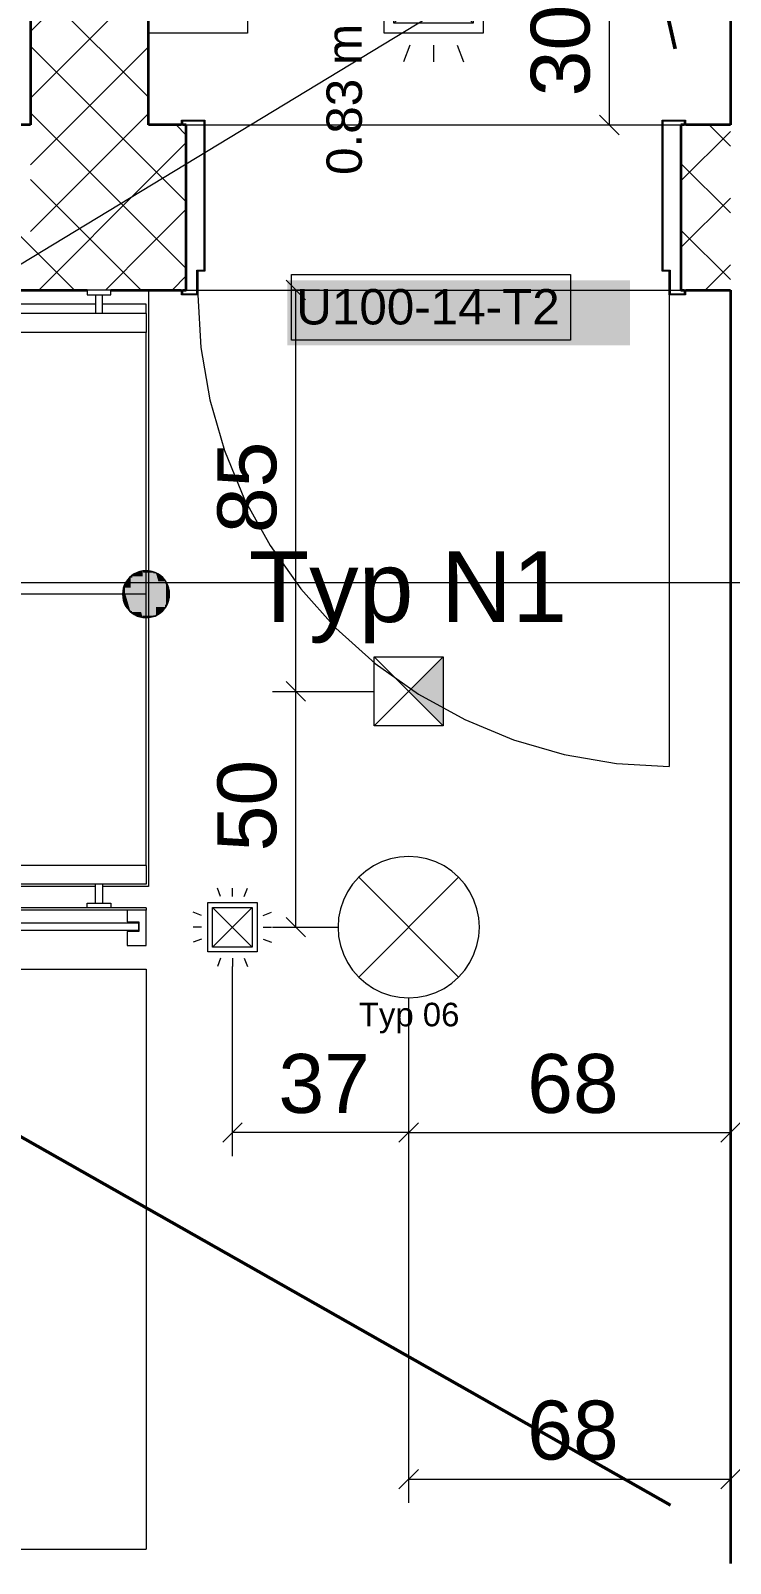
# Model space of a CAD drawing. Extents: x -1132 to 613, y -179 to 712.
# Drawn here: x -422.8 to -393.1, y 96.5 to 161.5 of the extents above; entities that cross this region are included whole.
import ezdxf
from ezdxf.lldxf.tags import DXFTag

# ---------------------------------------------------------------- set-up
doc = ezdxf.new("R2010")
doc.units = 0
doc.layers.get('0').update_dxf_attribs({"lineweight": 13})
for name, color, linetype, lineweight in [('A-DETL-GENF-HDLN', 7, '_Verdeckte Linien_', 9), ('A-DOOR-____-IDEN', 7, 'Continuous', 5), ('A-DOOR-____-OTLN', 7, 'Continuous', 9), ('A-DOOR-FRAM-MCUT', 7, 'Continuous', 9), ('A-DOOR-OPNG-OTLN', 7, 'Continuous', 9), ('A-FLOR-____-OTLN', 7, 'Continuous', 9), ('A-FLOR-HRAL-MCUT', 7, 'Continuous', 9), ('A-FLOR-HRAL-OTLN', 7, 'Continuous', 9), ('A-WALL-____-MCUT', 7, 'Continuous', 35), ('A-WALL-____-PATT', 7, 'Continuous', 35), ('S-GRID-____-OTLN', 7, 'Continuous', 5), ('S-STRS-____-MBND', 7, '_Strichpunkt - Fein', 9), ('S-STRS-____-OTLN', 7, 'Continuous', 9)]:
    doc.layers.add(name, color=color, linetype=linetype, lineweight=lineweight)
for name, color, linetype, lineweight, true_color in [('EL01_VVV_Mass', 7, 'Continuous', 13, 0xb2b200), ('EL01_WAN_Brandmeldeanlagen', 7, 'Continuous', 13, 0xff8000), ('EL01_WAN_BUS-KNX', 7, 'Continuous', 13, 0xcc0099), ('EL01_WAN_Kraft', 1, 'Continuous', 13, 0xff0000), ('EL01_WAN_Leuchten', 7, 'Continuous', 13, 0x0080ff), ('EL01_WAN_Leuchtentyp', 7, 'Continuous', 13, 0x0099ff), ('EL01_WAN_Licht', 7, 'Continuous', 13, 0x0080ff), ('EL01_WAN_Notbeleuchtungen', 7, 'Continuous', 13, 0x009900), ('EL01_WAN_Notbeleuchtungentyp', 7, 'Continuous', 13, 0x009900), ('X_Geometrie', 3, 'Continuous', 50, 0x00ff00)]:
    doc.layers.add(name, color=color, linetype=linetype, lineweight=lineweight, true_color=true_color)
doc.styles.get("Standard").update_dxf_attribs({"font": 'arial.ttf'})
tags = doc.linetypes.add('_Rasterlinie_', pattern=[0.375, 0.2, -0.05, 0.075, -0.05]).pattern_tags.tags
tags[10:11] = [DXFTag(74, 4), DXFTag(75, 0), DXFTag(340, '0'), DXFTag(46, 1.0), DXFTag(50, 0.0), DXFTag(44, 0.0), DXFTag(45, 0.0)]
tags[8:9] = [DXFTag(74, 4), DXFTag(75, 0), DXFTag(340, '0'), DXFTag(46, 1.0), DXFTag(50, 0.0), DXFTag(44, 0.0), DXFTag(45, 0.0)]
tags[6:7] = [DXFTag(74, 4), DXFTag(75, 0), DXFTag(340, '0'), DXFTag(46, 1.0), DXFTag(50, 0.0), DXFTag(44, 0.0), DXFTag(45, 0.0)]
tags[4:5] = [DXFTag(74, 4), DXFTag(75, 0), DXFTag(340, '0'), DXFTag(46, 1.0), DXFTag(50, 0.0), DXFTag(44, 0.0), DXFTag(45, 0.0)]
tags = doc.linetypes.add('_Strichpunkt - Fein', pattern=[0.2, 0.1, -0.05, 0, -0.05]).pattern_tags.tags
tags[10:11] = [DXFTag(74, 4), DXFTag(75, 0), DXFTag(340, '0'), DXFTag(46, 1.0), DXFTag(50, 0.0), DXFTag(44, 0.0), DXFTag(45, 0.0)]
tags[8:9] = [DXFTag(74, 4), DXFTag(75, 0), DXFTag(340, '0'), DXFTag(46, 1.0), DXFTag(50, 0.0), DXFTag(44, 0.0), DXFTag(45, 0.0)]
tags[6:7] = [DXFTag(74, 4), DXFTag(75, 0), DXFTag(340, '0'), DXFTag(46, 1.0), DXFTag(50, 0.0), DXFTag(44, 0.0), DXFTag(45, 0.0)]
tags[4:5] = [DXFTag(74, 4), DXFTag(75, 0), DXFTag(340, '0'), DXFTag(46, 1.0), DXFTag(50, 0.0), DXFTag(44, 0.0), DXFTag(45, 0.0)]
tags = doc.linetypes.add('_Verdeckte Linien_', pattern=[0.15, 0.1, -0.05]).pattern_tags.tags
tags[6:7] = [DXFTag(74, 4), DXFTag(75, 0), DXFTag(340, '0'), DXFTag(46, 1.0), DXFTag(50, 0.0), DXFTag(44, 0.0), DXFTag(45, 0.0)]
tags[4:5] = [DXFTag(74, 4), DXFTag(75, 0), DXFTag(340, '0'), DXFTag(46, 1.0), DXFTag(50, 0.0), DXFTag(44, 0.0), DXFTag(45, 0.0)]
tags = doc.linetypes.add('Grundrissdarstellung Sturz', pattern=[0.25, 0.15, -0.05, 0, -0.05]).pattern_tags.tags
tags[10:11] = [DXFTag(74, 4), DXFTag(75, 0), DXFTag(340, '0'), DXFTag(46, 1.0), DXFTag(50, 0.0), DXFTag(44, 0.0), DXFTag(45, 0.0)]
tags[8:9] = [DXFTag(74, 4), DXFTag(75, 0), DXFTag(340, '0'), DXFTag(46, 1.0), DXFTag(50, 0.0), DXFTag(44, 0.0), DXFTag(45, 0.0)]
tags[6:7] = [DXFTag(74, 4), DXFTag(75, 0), DXFTag(340, '0'), DXFTag(46, 1.0), DXFTag(50, 0.0), DXFTag(44, 0.0), DXFTag(45, 0.0)]
tags[4:5] = [DXFTag(74, 4), DXFTag(75, 0), DXFTag(340, '0'), DXFTag(46, 1.0), DXFTag(50, 0.0), DXFTag(44, 0.0), DXFTag(45, 0.0)]

# ---------------------------------------------------------------- blocks, each defined once
blk = doc.blocks.new('Referenz-A0UNPDE96I', base_point=(-1115.886, -117.372))
at = {"layer": 'A-DETL-GENF-HDLN', "color": 0, "linetype": '_Verdeckte Linien_', "ltscale": 0.13}
blk.add_line((-365.615, 186.478), (-735.315, -37.522), dxfattribs=at)
at = {"layer": 'A-DOOR-____-IDEN', "color": 0, "linetype": 'Continuous', "ltscale": 0.13}
for p, q in [((-411.74, 151.138), (-399.9, 151.138)), ((-411.74, 148.358), (-411.74, 151.138)), ((-399.9, 151.138), (-399.9, 148.358)), ((-399.9, 148.358), (-411.74, 148.358))]:
    blk.add_line(p, q, dxfattribs=at)
at = {"layer": 'A-DOOR-____-IDEN', "color": 7, "linetype": 'Continuous', "ltscale": 0.13, "true_color": 0xffffff}
for points in [[(-411.915, 148.135), (-397.376, 148.135), (-411.915, 150.894)], [(-397.376, 148.135), (-411.915, 150.894), (-397.376, 150.894)]]:
    blk.add_solid(points, dxfattribs=at)
at = {"layer": 'A-DOOR-____-OTLN', "color": 0, "linetype": 'Grundrissdarstellung Sturz', "ltscale": 0.13}
for p, q in [((-416.215, 157.478), (-395.215, 157.478)), ((-416.215, 150.478), (-395.215, 150.478))]:
    blk.add_line(p, q, dxfattribs=at)
at = {"layer": 'A-DOOR-FRAM-MCUT', "color": 0, "linetype": 'Continuous', "ltscale": 0.13}
for p, q in [((-416.415, 157.678), (-415.415, 157.678)), ((-416.415, 157.478), (-416.415, 157.678)), ((-416.375, 157.478), (-416.415, 157.478)), ((-416.375, 157.638), (-416.375, 157.478)), ((-415.455, 157.638), (-416.375, 157.638)), ((-415.455, 151.318), (-415.455, 157.638)), ((-415.415, 157.678), (-415.415, 151.278)), ((-396.015, 157.678), (-395.015, 157.678)), ((-396.015, 151.278), (-396.015, 157.678)), ((-395.975, 157.638), (-395.975, 151.318)), ((-395.055, 157.638), (-395.975, 157.638)), ((-395.055, 157.478), (-395.055, 157.638)), ((-395.015, 157.478), (-395.055, 157.478)), ((-395.015, 157.678), (-395.015, 157.478)), ((-415.755, 151.318), (-415.455, 151.318)), ((-415.755, 150.318), (-415.755, 151.318)), ((-415.715, 151.278), (-415.715, 150.278)), ((-415.415, 151.278), (-415.715, 151.278)), ((-395.715, 151.278), (-396.015, 151.278)), ((-395.975, 151.318), (-395.675, 151.318)), ((-395.715, 150.278), (-395.715, 151.278)), ((-395.675, 151.318), (-395.675, 150.318)), ((-416.415, 150.478), (-416.375, 150.478)), ((-416.415, 150.278), (-416.415, 150.478)), ((-415.715, 150.278), (-416.415, 150.278)), ((-416.375, 150.478), (-416.375, 150.318)), ((-416.375, 150.318), (-415.755, 150.318)), ((-395.015, 150.278), (-395.715, 150.278)), ((-395.675, 150.318), (-395.055, 150.318)), ((-395.055, 150.478), (-395.015, 150.478)), ((-395.055, 150.318), (-395.055, 150.478)), ((-395.015, 150.478), (-395.015, 150.278))]:
    blk.add_line(p, q, dxfattribs=at)
at = {"layer": 'A-DOOR-OPNG-OTLN', "color": 0, "linetype": 'Continuous', "ltscale": 0.13}
for p, q in [((-415.715, 150.278), (-415.589, 148.039)), ((-395.715, 150.278), (-395.715, 130.278)), ((-415.589, 148.039), (-415.213, 145.828)), ((-415.213, 145.828), (-414.592, 143.673)), ((-414.592, 143.673), (-413.734, 141.601)), ((-413.734, 141.601), (-412.649, 139.638)), ((-412.649, 139.638), (-411.351, 137.808)), ((-411.351, 137.808), (-409.857, 136.136)), ((-409.857, 136.136), (-408.184, 134.642)), ((-408.184, 134.642), (-406.355, 133.344)), ((-406.355, 133.344), (-404.392, 132.259)), ((-404.392, 132.259), (-402.32, 131.401)), ((-402.32, 131.401), (-400.165, 130.78)), ((-400.165, 130.78), (-397.954, 130.404)), ((-397.954, 130.404), (-395.715, 130.278))]:
    blk.add_line(p, q, dxfattribs=at)
at = {"layer": 'A-FLOR-____-OTLN', "color": 0, "linetype": 'Continuous', "ltscale": 0.13}
for p, q in [((-417.815, 150.478), (-417.815, 125.178)), ((-420.065, 125.178), (-426.015, 125.178)), ((-417.815, 125.178), (-419.765, 125.178))]:
    blk.add_line(p, q, dxfattribs=at)
at = {"layer": 'A-FLOR-HRAL-MCUT', "color": 0, "linetype": 'Continuous', "ltscale": 0.13}
for p, q in [((-418.715, 124.178), (-418.715, 123.678)), ((-417.915, 122.679), (-417.915, 124.178)), ((-418.215, 123.628), (-462.415, 123.628)), ((-418.715, 123.678), (-418.215, 123.678)), ((-418.215, 123.678), (-418.215, 123.278)), ((-418.215, 123.328), (-418.215, 123.628)), ((-462.415, 123.328), (-418.215, 123.328)), ((-418.215, 123.278), (-418.715, 123.278)), ((-418.715, 123.278), (-418.715, 122.679)), ((-418.715, 122.679), (-417.915, 122.679))]:
    blk.add_line(p, q, dxfattribs=at)
at = {"layer": 'A-FLOR-HRAL-OTLN', "color": 0, "linetype": 'Continuous', "ltscale": 0.13}
for p, q in [((-420.415, 150.478), (-420.415, 150.278)), ((-419.915, 150.478), (-420.415, 150.478)), ((-420.415, 150.278), (-419.915, 150.278)), ((-420.065, 150.278), (-420.065, 149.478)), ((-419.415, 150.478), (-419.915, 150.478)), ((-419.915, 150.278), (-419.415, 150.278)), ((-419.765, 149.478), (-419.765, 150.278)), ((-419.415, 150.278), (-419.415, 150.478)), ((-417.915, 149.478), (-432.303, 149.478)), ((-417.915, 149.478), (-417.915, 148.678)), ((-417.915, 148.678), (-432.089, 148.678)), ((-417.915, 126.078), (-426.033, 126.078)), ((-417.915, 126.078), (-417.915, 125.278)), ((-417.915, 125.278), (-425.819, 125.278)), ((-420.065, 124.478), (-420.065, 125.278)), ((-419.765, 125.278), (-419.765, 124.478)), ((-417.915, 124.278), (-425.819, 124.278)), ((-417.915, 124.178), (-425.819, 124.178)), ((-420.415, 124.278), (-420.415, 124.478)), ((-420.415, 124.478), (-419.915, 124.478)), ((-419.915, 124.478), (-419.415, 124.478)), ((-419.415, 124.478), (-419.415, 124.278)), ((-417.915, 124.278), (-417.915, 124.178))]:
    blk.add_line(p, q, dxfattribs=at)
at = {"layer": 'A-WALL-____-MCUT', "color": 0, "linetype": 'Continuous', "ltscale": 0.35}
for p, q in [((-422.815, 261.678), (-422.815, 157.478)), ((-417.815, 157.478), (-417.815, 261.678)), ((-393.115, 261.678), (-393.115, 157.478)), ((-422.815, 157.478), (-496.215, 157.478)), ((-416.415, 157.478), (-417.815, 157.478)), ((-416.215, 157.478), (-416.375, 157.478)), ((-416.215, 150.478), (-416.215, 157.478)), ((-395.055, 157.478), (-395.215, 157.478)), ((-395.215, 157.478), (-395.215, 150.478)), ((-393.115, 157.478), (-395.015, 157.478)), ((-487.615, 150.478), (-420.415, 150.478)), ((-419.415, 150.478), (-416.415, 150.478)), ((-416.375, 150.478), (-416.215, 150.478)), ((-395.215, 150.478), (-395.055, 150.478)), ((-395.015, 150.478), (-393.115, 150.478)), ((-393.115, 150.478), (-393.115, 96.478))]:
    blk.add_line(p, q, dxfattribs=at)
at = {"layer": 'A-WALL-____-PATT', "color": 0, "linetype": 'Continuous', "lineweight": 9, "ltscale": 0.13}
for p, q in [((-422.815, 161.448), (-417.815, 166.448)), ((-417.815, 158.651), (-422.815, 163.651)), ((-422.815, 158.62), (-417.815, 163.62)), ((-417.815, 155.823), (-422.815, 160.823)), ((-422.815, 155.791), (-417.815, 160.791)), ((-417.815, 152.994), (-422.815, 157.994)), ((-422.815, 152.963), (-417.815, 157.963)), ((-422.815, 152.337), (-427.956, 157.478)), ((-416.215, 157.051), (-416.642, 157.478)), ((-393.115, 156.579), (-394.014, 157.478)), ((-417.815, 155.135), (-416.215, 156.735)), ((-395.215, 155.107), (-393.115, 157.207)), ((-416.215, 154.223), (-417.815, 155.823)), ((-393.115, 153.75), (-395.215, 155.85)), ((-418.127, 150.478), (-422.815, 155.166)), ((-422.471, 150.478), (-417.815, 155.135)), ((-395.215, 152.279), (-393.115, 154.379)), ((-417.815, 152.306), (-416.215, 153.906)), ((-416.215, 151.394), (-417.815, 152.994)), ((-393.115, 150.922), (-395.215, 153.022)), ((-420.956, 150.478), (-422.815, 152.337)), ((-419.643, 150.478), (-417.815, 152.306)), ((-394.187, 150.478), (-393.115, 151.55)), ((-416.814, 150.478), (-416.215, 151.078))]:
    blk.add_line(p, q, dxfattribs=at)
at = {"layer": 'S-GRID-____-OTLN', "color": 0, "linetype": '_Rasterlinie_', "ltscale": 0.13}
blk.add_line((-1107.612, 138.078), (103.376, 138.078), dxfattribs=at)
at = {"layer": 'S-STRS-____-MBND', "color": 0, "linetype": '_Strichpunkt - Fein', "ltscale": 0.13}
for p, q in [((-462.715, 121.678), (-417.915, 121.678)), ((-417.915, 121.678), (-417.915, 97.078)), ((-462.715, 97.078), (-417.915, 97.078))]:
    blk.add_line(p, q, dxfattribs=at)
at = {"layer": 'S-STRS-____-OTLN', "color": 0, "linetype": 'Continuous', "ltscale": 0.13}
for p, q in [((-420.065, 149.878), (-423.515, 149.878)), ((-417.915, 149.878), (-419.767, 149.878)), ((-417.915, 149.478), (-417.915, 149.878)), ((-417.915, 126.078), (-417.915, 148.678)), ((-418.057, 138.568), (-418.57, 138.334)), ((-418.297, 138.502), (-418.415, 138.444)), ((-418.173, 138.544), (-418.297, 138.502)), ((-418.045, 138.57), (-418.173, 138.544)), ((-417.499, 138.488), (-418.057, 138.568)), ((-417.915, 138.578), (-418.045, 138.57)), ((-417.784, 138.57), (-417.915, 138.578)), ((-417.656, 138.544), (-417.784, 138.57)), ((-417.532, 138.502), (-417.656, 138.544)), ((-417.415, 138.444), (-417.532, 138.502)), ((-417.073, 138.119), (-417.499, 138.488)), ((-418.881, 137.837), (-418.906, 137.709)), ((-418.839, 137.961), (-418.881, 137.837)), ((-418.57, 138.334), (-418.874, 137.86)), ((-418.874, 137.86), (-418.874, 137.297)), ((-418.781, 138.078), (-418.839, 137.961)), ((-418.708, 138.187), (-418.781, 138.078)), ((-418.622, 138.285), (-418.708, 138.187)), ((-418.523, 138.372), (-418.622, 138.285)), ((-418.415, 138.444), (-418.523, 138.372)), ((-417.306, 138.372), (-417.415, 138.444)), ((-417.208, 138.285), (-417.306, 138.372)), ((-417.121, 138.187), (-417.208, 138.285)), ((-417.049, 138.078), (-417.121, 138.187)), ((-416.915, 137.578), (-417.073, 138.119)), ((-416.991, 137.961), (-417.049, 138.078)), ((-416.949, 137.837), (-416.991, 137.961)), ((-416.923, 137.709), (-416.949, 137.837)), ((-417.915, 137.578), (-423.515, 137.578)), ((-418.906, 137.709), (-418.915, 137.578)), ((-418.915, 137.578), (-418.906, 137.448)), ((-418.906, 137.448), (-418.881, 137.319)), ((-418.881, 137.319), (-418.839, 137.196)), ((-418.874, 137.297), (-418.57, 136.822)), ((-418.839, 137.196), (-418.781, 137.078)), ((-417.073, 137.038), (-416.915, 137.578)), ((-417.049, 137.078), (-416.991, 137.196)), ((-416.991, 137.196), (-416.949, 137.319)), ((-416.949, 137.319), (-416.923, 137.448)), ((-416.915, 137.578), (-416.923, 137.709)), ((-416.923, 137.448), (-416.915, 137.578)), ((-418.781, 137.078), (-418.708, 136.969)), ((-418.708, 136.969), (-418.622, 136.871)), ((-418.622, 136.871), (-418.523, 136.785)), ((-418.57, 136.822), (-418.057, 136.588)), ((-418.523, 136.785), (-418.415, 136.712)), ((-418.415, 136.712), (-418.297, 136.654)), ((-418.297, 136.654), (-418.173, 136.612)), ((-418.173, 136.612), (-418.045, 136.587)), ((-418.057, 136.588), (-417.499, 136.669)), ((-418.045, 136.587), (-417.915, 136.578)), ((-417.915, 136.578), (-417.784, 136.587)), ((-417.784, 136.587), (-417.656, 136.612)), ((-417.656, 136.612), (-417.532, 136.654)), ((-417.532, 136.654), (-417.415, 136.712)), ((-417.499, 136.669), (-417.073, 137.038)), ((-417.415, 136.712), (-417.306, 136.785)), ((-417.306, 136.785), (-417.208, 136.871)), ((-417.208, 136.871), (-417.121, 136.969)), ((-417.121, 136.969), (-417.049, 137.078))]:
    blk.add_line(p, q, dxfattribs=at)
at = {"layer": 'S-STRS-____-OTLN', "color": 0, "linetype": '_Verdeckte Linien_', "ltscale": 0.13}
for p, q in [((-417.915, 149.478), (-417.915, 149.878)), ((-417.915, 126.078), (-417.915, 148.678))]:
    blk.add_line(p, q, dxfattribs=at)
at = {"layer": 'S-STRS-____-OTLN', "color": 0, "linetype": 'Continuous', "ltscale": 0.13}
for points in [[(-418.057, 138.334), (-418.57, 138.334), (-418.057, 138.568)], [(-418.369, 138.387), (-418.502, 138.387), (-418.369, 138.469)], [(-418.224, 138.469), (-418.369, 138.469), (-418.224, 138.529)], [(-418.228, 136.687), (-418.369, 136.687), (-418.369, 138.469)], [(-418.224, 136.627), (-418.224, 138.469), (-418.369, 138.469)], [(-418.071, 138.529), (-418.224, 138.529), (-418.071, 138.566)], [(-418.074, 136.627), (-418.224, 136.627), (-418.224, 138.529)], [(-418.071, 136.591), (-418.071, 138.529), (-418.224, 138.529)], [(-417.915, 138.566), (-418.071, 138.566), (-417.915, 138.578)], [(-417.916, 136.591), (-418.071, 136.591), (-418.071, 138.566)], [(-417.915, 136.578), (-417.915, 138.566), (-418.071, 138.566)], [(-417.499, 136.669), (-418.057, 136.669), (-418.057, 138.568)], [(-417.499, 138.488), (-418.033, 138.488), (-418.057, 138.568)], [(-417.499, 136.669), (-417.499, 138.488), (-418.033, 138.488)], [(-417.758, 136.591), (-417.915, 136.591), (-417.915, 138.578)], [(-417.758, 138.566), (-417.914, 138.566), (-417.915, 138.578)], [(-417.758, 136.591), (-417.758, 138.566), (-417.914, 138.566)], [(-417.606, 136.627), (-417.758, 136.627), (-417.758, 138.566)], [(-417.606, 138.529), (-417.755, 138.529), (-417.758, 138.566)], [(-417.606, 136.627), (-417.606, 138.529), (-417.755, 138.529)], [(-417.461, 136.687), (-417.606, 136.687), (-417.606, 138.529)], [(-417.461, 138.469), (-417.601, 138.469), (-417.606, 138.529)], [(-417.461, 136.687), (-417.461, 138.469), (-417.601, 138.469)], [(-417.073, 137.038), (-417.499, 137.038), (-417.499, 138.488)], [(-417.073, 138.119), (-417.391, 138.119), (-417.499, 138.488)], [(-417.327, 136.769), (-417.461, 136.769), (-417.461, 138.469)], [(-417.327, 138.387), (-417.454, 138.387), (-417.461, 138.469)], [(-418.866, 137.735), (-418.902, 137.735), (-418.866, 137.887)], [(-418.57, 137.86), (-418.874, 137.86), (-418.57, 138.334)], [(-418.709, 137.297), (-418.874, 137.297), (-418.874, 137.86)], [(-418.57, 136.822), (-418.57, 137.86), (-418.874, 137.86)], [(-418.806, 137.887), (-418.866, 137.887), (-418.806, 138.032)], [(-418.817, 137.269), (-418.866, 137.269), (-418.866, 137.887)], [(-418.806, 137.124), (-418.806, 137.887), (-418.866, 137.887)], [(-418.724, 138.032), (-418.806, 138.032), (-418.724, 138.166)], [(-418.734, 137.124), (-418.806, 137.124), (-418.806, 138.032)], [(-418.724, 136.99), (-418.724, 138.032), (-418.806, 138.032)], [(-418.622, 138.166), (-418.724, 138.166), (-418.622, 138.285)], [(-418.631, 136.99), (-418.724, 136.99), (-418.724, 138.166)], [(-418.622, 136.871), (-418.622, 138.166), (-418.724, 138.166)], [(-418.502, 138.285), (-418.622, 138.285), (-418.502, 138.387)], [(-418.51, 136.871), (-418.622, 136.871), (-418.622, 138.285)], [(-418.502, 136.769), (-418.502, 138.285), (-418.622, 138.285)], [(-418.126, 136.822), (-418.57, 136.822), (-418.57, 138.334)], [(-418.057, 136.588), (-418.057, 138.334), (-418.57, 138.334)], [(-418.375, 136.769), (-418.502, 136.769), (-418.502, 138.387)], [(-418.369, 136.687), (-418.369, 138.387), (-418.502, 138.387)], [(-417.327, 136.769), (-417.327, 138.387), (-417.454, 138.387)], [(-417.073, 137.038), (-417.073, 138.119), (-417.391, 138.119)], [(-417.208, 136.871), (-417.327, 136.871), (-417.327, 138.387)], [(-417.208, 138.285), (-417.319, 138.285), (-417.327, 138.387)], [(-417.208, 136.871), (-417.208, 138.285), (-417.319, 138.285)], [(-417.106, 136.99), (-417.208, 136.99), (-417.208, 138.285)], [(-417.106, 138.166), (-417.198, 138.166), (-417.208, 138.285)], [(-417.106, 136.99), (-417.106, 138.166), (-417.198, 138.166)], [(-417.024, 137.124), (-417.106, 137.124), (-417.106, 138.166)], [(-417.024, 138.032), (-417.095, 138.032), (-417.106, 138.166)], [(-417.024, 137.124), (-417.024, 138.032), (-417.095, 138.032)], [(-416.915, 137.578), (-417.073, 137.578), (-417.073, 138.119)], [(-416.964, 137.269), (-417.024, 137.269), (-417.024, 138.032)], [(-416.964, 137.887), (-417.012, 137.887), (-417.024, 138.032)], [(-416.964, 137.269), (-416.964, 137.887), (-417.012, 137.887)], [(-416.927, 137.422), (-416.964, 137.422), (-416.964, 137.887)], [(-416.927, 137.735), (-416.952, 137.735), (-416.964, 137.887)], [(-418.902, 137.578), (-418.915, 137.578), (-418.902, 137.735)], [(-418.902, 137.422), (-418.902, 137.578), (-418.915, 137.578)], [(-418.878, 137.422), (-418.902, 137.422), (-418.902, 137.735)], [(-418.866, 137.269), (-418.866, 137.735), (-418.902, 137.735)], [(-418.866, 137.269), (-418.878, 137.422), (-418.902, 137.422)], [(-418.57, 136.822), (-418.709, 137.297), (-418.874, 137.297)], [(-418.806, 137.124), (-418.817, 137.269), (-418.866, 137.269)], [(-417.073, 137.038), (-416.915, 137.578), (-417.073, 137.578)], [(-417.024, 137.124), (-416.964, 137.269), (-417.024, 137.269)], [(-416.964, 137.269), (-416.927, 137.422), (-416.964, 137.422)], [(-416.927, 137.422), (-416.927, 137.735), (-416.952, 137.735)], [(-416.915, 137.578), (-416.927, 137.578), (-416.927, 137.735)], [(-416.927, 137.422), (-416.915, 137.578), (-416.927, 137.578)], [(-418.724, 136.99), (-418.734, 137.124), (-418.806, 137.124)], [(-418.622, 136.871), (-418.631, 136.99), (-418.724, 136.99)], [(-418.502, 136.769), (-418.51, 136.871), (-418.622, 136.871)], [(-418.057, 136.588), (-418.126, 136.822), (-418.57, 136.822)], [(-418.369, 136.687), (-418.375, 136.769), (-418.502, 136.769)], [(-418.224, 136.627), (-418.228, 136.687), (-418.369, 136.687)], [(-418.071, 136.591), (-418.074, 136.627), (-418.224, 136.627)], [(-417.915, 136.578), (-417.916, 136.591), (-418.071, 136.591)], [(-418.057, 136.588), (-417.499, 136.669), (-418.057, 136.669)], [(-417.915, 136.578), (-417.758, 136.591), (-417.915, 136.591)], [(-417.758, 136.591), (-417.606, 136.627), (-417.758, 136.627)], [(-417.606, 136.627), (-417.461, 136.687), (-417.606, 136.687)], [(-417.499, 136.669), (-417.073, 137.038), (-417.499, 137.038)], [(-417.461, 136.687), (-417.327, 136.769), (-417.461, 136.769)], [(-417.327, 136.769), (-417.208, 136.871), (-417.327, 136.871)], [(-417.208, 136.871), (-417.106, 136.99), (-417.208, 136.99)], [(-417.106, 136.99), (-417.024, 137.124), (-417.106, 137.124)]]:
    blk.add_solid(points, dxfattribs=at)
at = {"layer": 'X_Geometrie', "color": 0, "linetype": 'Continuous', "ltscale": 0.5}
for p, q in [((-418.674, 261.379), (-395.451, 160.703)), ((-487.659, 151.065), (-395.661, 98.945))]:
    blk.add_line(p, q, dxfattribs=at)
at = {"layer": 'A-DOOR-____-IDEN', "color": 0, "linetype": 'Continuous', "ltscale": 0.13, "insert": (-411.54, 150.519), "char_height": 1.5, "attachment_point": 1}
blk.add_mtext('{\\fArial;U100-14-T2}', dxfattribs=at)
blk = doc.blocks.new('Maß-A0UNPE0P6I', base_point=(-402.39, 157.065))
at = {"color": 0, "lineweight": -2}
for p, q in [((-397.841, 163.065), (-398.668, 163.892)), ((-397.254, 163.478), (-402.39, 163.478)), ((-398.254, 163.478), (-398.254, 157.478)), ((-399.254, 157.478), (-396.013, 157.478)), ((-397.841, 157.065), (-398.668, 157.892))]:
    blk.add_line(p, q, dxfattribs=at)
at = {"color": 0, "lineweight": -2, "insert": (-401.588, 158.692), "char_height": 2.5, "attachment_point": 1, "rotation": 90}
blk.add_mtext('{\\fArial;30}', dxfattribs=at)
blk = doc.blocks.new('Maß-A0UNPE3N6I', base_point=(-414.888, 123.042))
at = {"color": 0, "lineweight": -2}
for p, q in [((-412.554, 133.457), (-408.227, 133.457)), ((-411.968, 133.871), (-411.141, 133.043)), ((-411.554, 123.456), (-411.554, 133.457)), ((-411.968, 123.87), (-411.141, 123.042)), ((-412.554, 123.456), (-409.768, 123.456))]:
    blk.add_line(p, q, dxfattribs=at)
at = {"color": 0, "lineweight": -2, "insert": (-414.888, 126.671), "char_height": 2.5, "attachment_point": 1, "rotation": 90}
blk.add_mtext('{\\fArial;50}', dxfattribs=at)
blk = doc.blocks.new('Deckenleuchte-A0UNPEB36I', base_point=(-409.768, 120.457))
at = {"color": 0, "linetype": 'ByBlock', "lineweight": -2, "ltscale": 0.13}
for p, q in [((-407.916, 126.227), (-408.268, 126.054)), ((-407.545, 126.353), (-407.916, 126.227)), ((-407.16, 126.43), (-407.545, 126.353)), ((-406.768, 126.455), (-407.16, 126.43)), ((-406.377, 126.43), (-406.768, 126.455)), ((-405.992, 126.353), (-406.377, 126.43)), ((-405.621, 126.227), (-405.992, 126.353)), ((-405.269, 126.054), (-405.621, 126.227)), ((-408.889, 125.577), (-409.148, 125.282)), ((-408.594, 125.836), (-408.889, 125.577)), ((-408.889, 125.577), (-404.648, 121.335)), ((-408.889, 121.335), (-404.648, 125.577)), ((-408.268, 126.054), (-408.594, 125.836)), ((-404.943, 125.836), (-405.269, 126.054)), ((-404.648, 125.577), (-404.943, 125.836)), ((-404.389, 125.282), (-404.648, 125.577)), ((-409.366, 124.956), (-409.539, 124.604)), ((-409.148, 125.282), (-409.366, 124.956)), ((-404.171, 124.956), (-404.389, 125.282)), ((-403.998, 124.604), (-404.171, 124.956)), ((-409.666, 124.232), (-409.742, 123.848)), ((-409.539, 124.604), (-409.666, 124.232)), ((-403.871, 124.232), (-403.998, 124.604)), ((-403.795, 123.848), (-403.871, 124.232)), ((-409.742, 123.848), (-409.768, 123.456)), ((-403.769, 123.456), (-403.795, 123.848)), ((-409.768, 123.456), (-409.742, 123.065)), ((-409.742, 123.065), (-409.666, 122.68)), ((-403.871, 122.68), (-403.795, 123.065)), ((-403.795, 123.065), (-403.769, 123.456)), ((-409.666, 122.68), (-409.539, 122.308)), ((-409.539, 122.308), (-409.366, 121.957)), ((-404.171, 121.957), (-403.998, 122.308)), ((-403.998, 122.308), (-403.871, 122.68)), ((-409.366, 121.957), (-409.148, 121.63)), ((-409.148, 121.63), (-408.889, 121.335)), ((-404.648, 121.335), (-404.389, 121.63)), ((-404.389, 121.63), (-404.171, 121.957)), ((-408.889, 121.335), (-408.594, 121.077)), ((-408.594, 121.077), (-408.268, 120.859)), ((-405.269, 120.859), (-404.943, 121.077)), ((-404.943, 121.077), (-404.648, 121.335)), ((-408.268, 120.859), (-407.916, 120.685)), ((-407.916, 120.685), (-407.545, 120.559)), ((-407.545, 120.559), (-407.16, 120.483)), ((-407.16, 120.483), (-406.768, 120.457)), ((-406.768, 120.457), (-406.377, 120.483)), ((-406.377, 120.483), (-405.992, 120.559)), ((-405.992, 120.559), (-405.621, 120.685)), ((-405.621, 120.685), (-405.269, 120.859))]:
    blk.add_line(p, q, dxfattribs=at)
blk = doc.blocks.new('Bemerkung 1-A0UNPEB56I', base_point=(-408.885, 119.253))
at = {"color": 0, "lineweight": -2, "insert": (-408.885, 120.253), "char_height": 1, "attachment_point": 1}
blk.add_mtext('{\\fArial;Typ 06}', dxfattribs=at)
blk = doc.blocks.new('Bewegungsmelder UP-A0UNPECD6I', base_point=(-415.91, 121.795))
at = {"color": 0, "lineweight": -2}
for p, q in [((-414.751, 124.763), (-414.887, 125.117)), ((-414.249, 124.763), (-414.249, 125.117)), ((-413.747, 124.763), (-413.611, 125.117)), ((-415.299, 122.406), (-415.299, 124.506)), ((-415.299, 124.506), (-413.199, 124.506)), ((-415.089, 124.296), (-413.409, 124.296)), ((-415.089, 122.616), (-415.089, 124.296)), ((-415.089, 122.616), (-413.409, 124.296)), ((-413.409, 122.616), (-415.089, 124.296)), ((-413.409, 124.296), (-413.409, 122.616)), ((-413.199, 124.506), (-413.199, 122.406)), ((-415.556, 123.958), (-415.91, 124.094)), ((-412.942, 123.958), (-412.588, 124.094)), ((-415.556, 123.456), (-415.91, 123.456)), ((-415.556, 122.954), (-415.91, 122.818)), ((-412.942, 123.456), (-412.588, 123.456)), ((-412.942, 122.954), (-412.588, 122.818)), ((-413.199, 122.406), (-415.299, 122.406)), ((-413.409, 122.616), (-415.089, 122.616)), ((-414.751, 122.149), (-414.887, 121.795)), ((-414.249, 122.149), (-414.249, 121.795)), ((-413.747, 122.149), (-413.611, 121.795))]:
    blk.add_line(p, q, dxfattribs=at)
blk = doc.blocks.new('Notleuchte eckig-A0UNPEEH6I', base_point=(-408.227, 131.997))
at = {"color": 0, "lineweight": -2}
for p, q in [((-408.227, 134.917), (-405.308, 131.997)), ((-408.227, 131.997), (-405.308, 134.917)), ((-408.227, 131.997), (-408.227, 134.917)), ((-408.227, 134.917), (-405.308, 134.917)), ((-405.308, 134.917), (-405.308, 131.997)), ((-405.308, 131.997), (-408.227, 131.997))]:
    blk.add_line(p, q, dxfattribs=at)
for points in [[(-405.308, 133.457), (-406.767, 133.457), (-405.308, 134.917)], [(-405.308, 131.997), (-405.308, 133.457), (-406.767, 133.457)]]:
    blk.add_solid(points, dxfattribs=at)
blk = doc.blocks.new('Bemerkung 1-A0UNPEEJ6I', base_point=(-413.551, 136.399))
at = {"color": 0, "lineweight": -2, "insert": (-413.551, 139.399), "char_height": 3, "attachment_point": 1}
blk.add_mtext('{\\fArial;Typ N1}', dxfattribs=at)
blk = doc.blocks.new('Absolute Höhe-A0UNPEN56I', base_point=(-410.257, 155.359))
at = {"color": 0, "lineweight": -2, "insert": (-410.257, 155.359), "char_height": 1.5, "attachment_point": 1, "rotation": 90}
blk.add_mtext('{\\fArial;0.83 m}', dxfattribs=at)
blk = doc.blocks.new('Handalarmtaster Brandmeldeanlagen_ UP-A0UNPEPF6I', base_point=(-417.813, 161.378))
at = {"color": 0, "lineweight": -2}
for p, q in [((-417.813, 161.378), (-417.813, 165.578)), ((-417.813, 165.578), (-413.613, 165.578)), ((-413.613, 165.578), (-413.613, 161.378)), ((-415.164, 164.489), (-415.294, 164.395)), ((-415.022, 164.565), (-415.164, 164.489)), ((-414.871, 164.621), (-415.022, 164.565)), ((-414.714, 164.657), (-414.871, 164.621)), ((-414.554, 164.671), (-414.714, 164.657)), ((-415.66, 163.875), (-415.704, 163.72)), ((-415.596, 164.022), (-415.66, 163.875)), ((-415.512, 164.16), (-415.596, 164.022)), ((-415.411, 164.285), (-415.512, 164.16)), ((-415.294, 164.395), (-415.411, 164.285)), ((-415.731, 163.467), (-417.036, 163.467)), ((-415.728, 163.561), (-415.73, 163.4)), ((-415.73, 163.4), (-415.71, 163.24)), ((-415.704, 163.72), (-415.728, 163.561)), ((-415.71, 163.24), (-415.669, 163.085)), ((-415.669, 163.085), (-415.608, 162.936)), ((-415.608, 162.936), (-415.527, 162.796)), ((-415.527, 162.796), (-415.429, 162.669)), ((-415.429, 162.669), (-415.315, 162.556)), ((-415.315, 162.556), (-415.186, 162.459)), ((-415.186, 162.459), (-415.046, 162.38)), ((-415.046, 162.38), (-414.897, 162.321)), ((-414.897, 162.321), (-414.741, 162.282)), ((-414.741, 162.282), (-414.581, 162.264)), ((-413.613, 161.378), (-417.813, 161.378))]:
    blk.add_line(p, q, dxfattribs=at)
blk = doc.blocks.new('Maß-A0UNPESX6I', base_point=(-407.182, 96.478))
at = {"color": 0, "lineweight": -2}
for p, q in [((-406.768, 99.047), (-406.768, 120.457)), ((-393.113, 101.047), (-393.113, 96.478)), ((-406.355, 100.461), (-407.182, 99.633)), ((-392.699, 100.461), (-393.526, 99.633)), ((-406.768, 100.047), (-393.113, 100.047))]:
    blk.add_line(p, q, dxfattribs=at)
at = {"color": 0, "lineweight": -2, "insert": (-401.739, 103.38), "char_height": 2.5, "attachment_point": 1}
blk.add_mtext('{\\fArial;68}', dxfattribs=at)
blk = doc.blocks.new('Maß-A0UNPF276I', base_point=(-414.888, 133.043))
at = {"color": 0, "lineweight": -2}
for p, q in [((-411.968, 150.892), (-411.141, 150.065)), ((-410.554, 150.478), (-411.738, 150.478)), ((-411.554, 133.457), (-411.554, 150.478)), ((-412.554, 133.457), (-408.227, 133.457)), ((-411.968, 133.871), (-411.141, 133.043))]:
    blk.add_line(p, q, dxfattribs=at)
at = {"color": 0, "lineweight": -2, "insert": (-414.888, 140.167), "char_height": 2.5, "attachment_point": 1, "rotation": 90}
blk.add_mtext('{\\fArial;85}', dxfattribs=at)
blk = doc.blocks.new('Maß-A0UNPFHB6I', base_point=(-414.663, 113.747))
at = {"color": 0, "lineweight": -2}
for p, q in [((-414.249, 113.747), (-414.249, 121.795)), ((-406.768, 113.747), (-406.768, 120.457)), ((-414.663, 114.333), (-413.836, 115.161)), ((-407.182, 114.333), (-406.355, 115.161)), ((-406.768, 114.747), (-414.249, 114.747))]:
    blk.add_line(p, q, dxfattribs=at)
at = {"color": 0, "lineweight": -2, "insert": (-412.297, 118.08), "char_height": 2.5, "attachment_point": 1}
blk.add_mtext('{\\fArial;37}', dxfattribs=at)
blk = doc.blocks.new('Bewegungsmelder UP-A0UNPFHF6I', base_point=(-409.035, 160.156))
at = {"color": 0, "lineweight": -2}
for p, q in [((-406.716, 166.093), (-406.988, 166.801)), ((-405.713, 166.093), (-405.713, 166.801)), ((-404.709, 166.093), (-404.437, 166.801)), ((-407.813, 161.378), (-407.813, 165.578)), ((-407.813, 165.578), (-403.613, 165.578)), ((-407.393, 165.158), (-404.033, 165.158)), ((-407.393, 161.798), (-407.393, 165.158)), ((-407.393, 161.798), (-404.033, 165.158)), ((-404.033, 161.798), (-407.393, 165.158)), ((-404.033, 165.158), (-404.033, 161.798)), ((-403.613, 165.578), (-403.613, 161.378)), ((-408.327, 164.482), (-409.035, 164.754)), ((-403.098, 164.482), (-402.39, 164.754)), ((-408.327, 163.478), (-409.035, 163.478)), ((-403.098, 163.478), (-402.39, 163.478)), ((-408.327, 162.474), (-409.035, 162.203)), ((-403.098, 162.474), (-402.39, 162.203)), ((-403.613, 161.378), (-407.813, 161.378)), ((-404.033, 161.798), (-407.393, 161.798)), ((-406.716, 160.864), (-406.988, 160.156)), ((-405.713, 160.864), (-405.713, 160.156)), ((-404.709, 160.864), (-404.437, 160.156))]:
    blk.add_line(p, q, dxfattribs=at)
blk = doc.blocks.new('Maß-A0UNPFM16I', base_point=(-407.182, 113.747))
at = {"color": 0, "lineweight": -2}
for p, q in [((-393.113, 113.747), (-393.113, 138.078)), ((-406.768, 113.747), (-406.768, 120.457)), ((-406.355, 115.161), (-407.182, 114.333)), ((-392.699, 115.161), (-393.526, 114.333)), ((-406.768, 114.747), (-393.113, 114.747))]:
    blk.add_line(p, q, dxfattribs=at)
at = {"color": 0, "lineweight": -2, "insert": (-401.739, 118.08), "char_height": 2.5, "attachment_point": 1}
blk.add_mtext('{\\fArial;68}', dxfattribs=at)

msp = doc.modelspace()

# ---------------------------------------------------------------- block references
at = {"color": 9, "lineweight": 25, "ltscale": 0.25, "true_color": 0xc0c0c0}
msp.add_blockref('Referenz-A0UNPDE96I', (-1115.886, -117.372), dxfattribs=at)
at = {"layer": 'EL01_VVV_Mass', "linetype": 'Continuous', "ltscale": 0.13}
for name, p in [('Maß-A0UNPE0P6I', (-402.39, 157.065)), ('Maß-A0UNPF276I', (-414.888, 133.043)), ('Maß-A0UNPFM16I', (-407.182, 113.747)), ('Maß-A0UNPE3N6I', (-414.888, 123.042)), ('Maß-A0UNPFHB6I', (-414.663, 113.747)), ('Maß-A0UNPESX6I', (-407.182, 96.478))]:
    msp.add_blockref(name, p, dxfattribs=at)
at = {"layer": 'EL01_WAN_Brandmeldeanlagen', "linetype": 'Continuous', "ltscale": 0.13}
msp.add_blockref('Handalarmtaster Brandmeldeanlagen_ UP-A0UNPEPF6I', (-417.813, 161.378), dxfattribs=at)
at = {"layer": 'EL01_WAN_BUS-KNX', "linetype": 'Continuous', "ltscale": 0.13}
msp.add_blockref('Bewegungsmelder UP-A0UNPECD6I', (-415.91, 121.795), dxfattribs=at)
at = {"layer": 'EL01_WAN_Kraft', "color": 1, "linetype": 'Continuous', "ltscale": 0.13, "true_color": 0xff0000}
msp.add_blockref('Absolute Höhe-A0UNPEN56I', (-410.257, 155.359), dxfattribs=at)
at = {"layer": 'EL01_WAN_Leuchten', "ltscale": 0.13}
msp.add_blockref('Deckenleuchte-A0UNPEB36I', (-409.768, 120.457), dxfattribs=at)
at = {"layer": 'EL01_WAN_Leuchtentyp', "linetype": 'Continuous', "ltscale": 0.13}
msp.add_blockref('Bemerkung 1-A0UNPEB56I', (-408.885, 119.253), dxfattribs=at)
at = {"layer": 'EL01_WAN_Licht', "linetype": 'Continuous', "ltscale": 0.13}
msp.add_blockref('Bewegungsmelder UP-A0UNPFHF6I', (-409.035, 160.156), dxfattribs=at)
at = {"layer": 'EL01_WAN_Notbeleuchtungen', "linetype": 'Continuous', "ltscale": 0.13}
msp.add_blockref('Notleuchte eckig-A0UNPEEH6I', (-408.227, 131.997), dxfattribs=at)
at = {"layer": 'EL01_WAN_Notbeleuchtungentyp', "linetype": 'Continuous', "ltscale": 0.13}
msp.add_blockref('Bemerkung 1-A0UNPEEJ6I', (-413.551, 136.399), dxfattribs=at)

doc.saveas('drawing.dxf')
